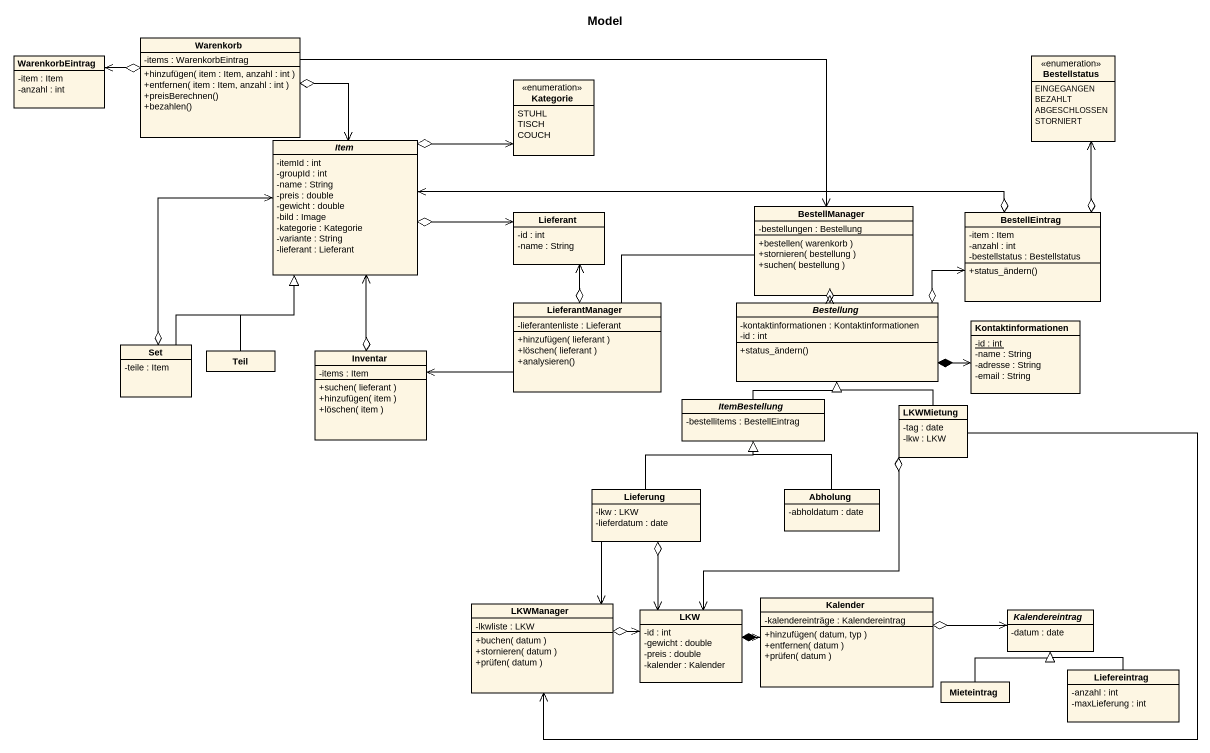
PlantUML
@startuml
title Model
hide circle
hide empty members
skinparam classAttributeIconSize 0
class WarenkorbEintrag {
  -item : Item
  -anzahl : int
}
class Warenkorb {
  -items : WarenkorbEintrag
  +hinzufügen( item : Item, anzahl : int )
  +entfernen( item : Item, anzahl : int )
  +preisBerechnen()
  +bezahlen()
}
enum Bestellstatus {
  EINGEGANGEN
  BEZAHLT
  ABGESCHLOSSEN
  STORNIERT
}
enum Kategorie {
  STUHL
  TISCH
  COUCH
}
abstract class Item {
  -itemId : int
  -groupId : int
  -name : String
  -preis : double
  -gewicht : double
  -bild : Image
  -kategorie : Kategorie
  -variante : String
  -lieferant : Lieferant
}
class Lieferant {
  -id : int
  -name : String
}
class BestellManager {
  -bestellungen : Bestellung
  +bestellen( warenkorb )
  +stornieren( bestellung )
  +suchen( bestellung )
}
class BestellEintrag {
  -item : Item
  -anzahl : int
  -bestellstatus : Bestellstatus
  +status_ändern()
}
class LieferantManager {
  -lieferantenliste : Lieferant
  +hinzufügen( lieferant )
  +löschen( lieferant )
  +analysieren()
}
abstract class Bestellung {
  -kontaktinformationen : Kontaktinformationen
  -id : int
  +status_ändern()
}
class Kontaktinformationen {
  {static} -id : int
  -name : String
  -adresse : String
  -email : String
}
class "Set" as Set_ {
  -teile : Item
}
class Teil
class Inventar {
  -items : Item
  +suchen( lieferant )
  +hinzufügen( item )
  +löschen( item )
}
abstract class ItemBestellung {
  -bestellitems : BestellEintrag
}
class LKWMietung {
  -tag : date
  -lkw : LKW
}
class Lieferung {
  -lkw : LKW
  -lieferdatum : date
}
class Abholung {
  -abholdatum : date
}
class LKWManager {
  -lkwliste : LKW
  +buchen( datum )
  +stornieren( datum )
  +prüfen( datum )
}
class Kalender {
  -kalendereinträge : Kalendereintrag
  +hinzufügen( datum, typ )
  +entfernen( datum )
  +prüfen( datum )
}
class LKW {
  -id : int
  -gewicht : double
  -preis : double
  -kalender : Kalender
}
abstract class Kalendereintrag {
  -datum : date
}
class Mieteintrag
class Liefereintrag {
  -anzahl : int
  -maxLieferung : int
}
Warenkorb o-left-> WarenkorbEintrag
Warenkorb o--> Item
Warenkorb -right-> BestellManager
Item o-right-> Kategorie
Item o-right-> Lieferant
BestellManager <--o Bestellung
BestellEintrag o-up-> Bestellstatus
BestellEintrag o-left-> Item
LieferantManager o-up-> Lieferant
LieferantManager -right- BestellManager
LieferantManager -left-> Inventar
Bestellung o-right-> BestellEintrag
Bestellung *-right-> Kontaktinformationen
Set_ -up-|> Item
Set_ o-up-> Item
Teil -up-|> Item
Inventar o-up-> Item
ItemBestellung -up-|> Bestellung
LKWMietung -up-|> Bestellung
LKWMietung -left-> LKWManager
LKWMietung o--> LKW
Lieferung -up-|> ItemBestellung
Lieferung --> LKWManager
Lieferung o--> LKW
Abholung -up-|> ItemBestellung
LKWManager o-right-> LKW
Kalender o-right-> Kalendereintrag
LKW *-right-> Kalender
Mieteintrag -up-|> Kalendereintrag
Liefereintrag -up-|> Kalendereintrag
@enduml
